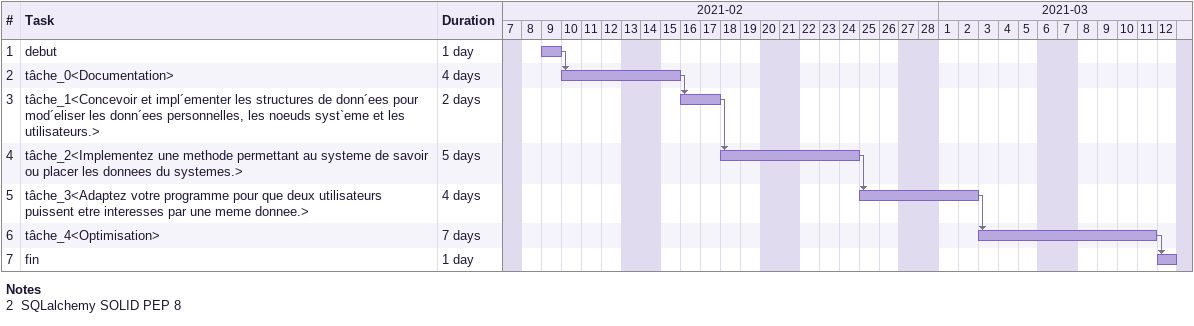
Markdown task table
| ID | Task | Duration | Start | Finish | Predecessors |
|---|---|---|---|---|---|
| 1 | debut | 1d | 2021-02-09 | 2021-02-09 |  |
| 2 | tâche_0<Documentation> | 4d | 2021-02-10 | 2021-02-15 | 1 |
| 3 | tâche_1<Concevoir et impl´ementer les structures de donn´ees pour mod´eliser les donn´ees personnelles, les noeuds syst`eme et les utilisateurs.> | 2d | 2021-02-16 | 2021-02-17 | 2 |
| 4 | tâche_2<Implementez une methode permettant au systeme de savoir ou placer les donnees du systemes.> | 5d | 2021-02-18 | 2021-02-24 | 3 |
| 5 | tâche_3<Adaptez votre programme pour que deux utilisateurs puissent etre interesses par une meme donnee.> | 4d | 2021-02-25 | 2021-03-02 | 4 |
| 6 | tâche_4<Optimisation> | 7d | 2021-03-03 | 2021-03-11 | 5 |
| 7 | fin | 1d | 2021-03-12 | 2021-03-12 | 6 |

Notes
- 2: SQLalchemy SOLID PEP 8
